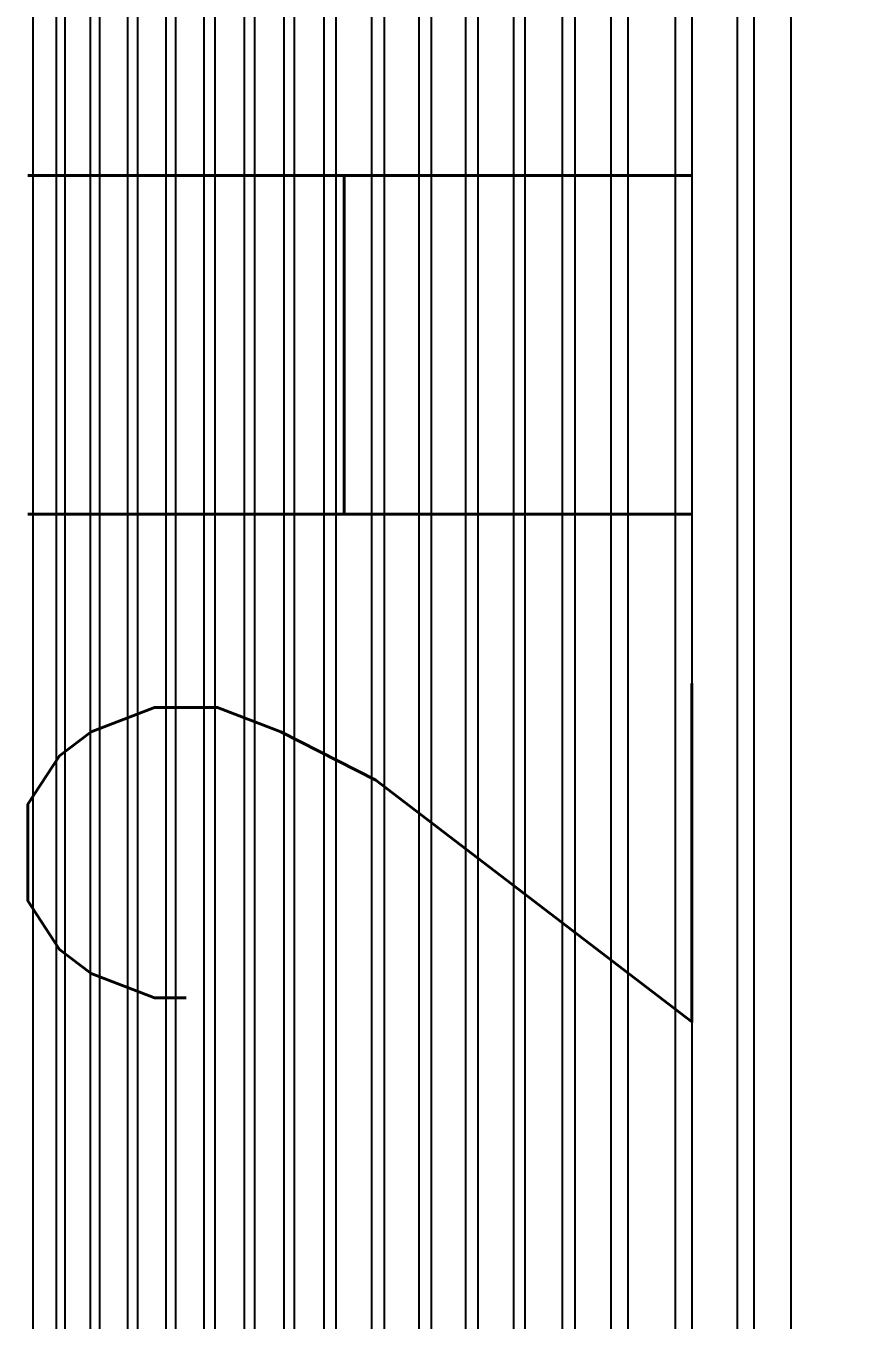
# Model space of a CAD drawing. Header units: inches. Extents: x 17074 to 430035, y 21644 to 175348.
# Drawn here: x 44421 to 44766, y 59388 to 59933 of the extents above; entities that cross this region are included whole.
import ezdxf

# ---------------------------------------------------------------- set-up
doc = ezdxf.new("R2010")
doc.units = ezdxf.units.IN
doc.header["$MEASUREMENT"] = 0
doc.linetypes.add('HIDDEN', pattern=[0.375, 0.25, -0.125])
doc.layers.add('Edges', color=7, linetype='Continuous')
doc.layers.add('stair', color=8, linetype='Continuous')
doc.styles.add('LAILA', font='romans.shx', dxfattribs={"width": 0.85})

# ---------------------------------------------------------------- blocks, each defined once
blk = doc.blocks.new('air con')
at = {"layer": 'Edges'}
for p, q in [((152.402, 35.914), (71.402, 35.914)), ((152.402, 35.493), (71.402, 35.493)), ((152.402, 35.34), (71.402, 35.34)), ((152.402, 34.877), (71.402, 34.877)), ((152.402, 34.709), (71.402, 34.709)), ((152.402, 34.207), (71.402, 34.207)), ((152.402, 34.022), (71.402, 34.022)), ((152.402, 33.51), (71.402, 33.51)), ((152.402, 33.335), (71.402, 33.335)), ((152.402, 32.826), (71.402, 32.826)), ((152.402, 32.625), (71.402, 32.625)), ((152.402, 32.098), (71.402, 32.098)), ((152.402, 31.911), (71.402, 31.911)), ((152.402, 31.378), (71.402, 31.378)), ((152.402, 31.189), (71.402, 31.189)), ((152.402, 30.654), (71.402, 30.654)), ((152.402, 30.439), (71.402, 30.439)), ((152.402, 29.791), (71.402, 29.791)), ((152.402, 29.562), (71.402, 29.562)), ((152.402, 28.935), (71.402, 28.935)), ((152.402, 28.714), (71.402, 28.714)), ((152.402, 28.092), (71.402, 28.092)), ((152.402, 27.871), (71.402, 27.871)), ((152.402, 27.226), (71.402, 27.226)), ((152.402, 27.024), (71.402, 27.024)), ((152.402, 26.349), (71.402, 26.349)), ((152.402, 26.117), (71.402, 26.117)), ((152.402, 25.469), (71.402, 25.469)), ((152.402, 25.162), (71.402, 25.162)), ((152.402, 24.304), (71.402, 24.304)), ((152.402, 24.002), (71.402, 24.002)), ((152.402, 23.184), (71.402, 23.184)), ((152.402, 22.883), (71.402, 22.883)), ((152.402, 22.213), (71.402, 22.213))]:
    blk.add_line(p, q, dxfattribs=at)
blk = doc.blocks.new('2.0 HP AIR CONDITION')
at = {"xscale": 23.26929927673688, "yscale": 23.26929927673688, "zscale": 23.26929927673688}
blk.add_blockref('air con', (-3237.64, -346.66), dxfattribs=at)
at = {"insert": (-954.39, 491.12), "char_height": 279.267, "width": 2734.2853, "attachment_point": 1, "style": 'LAILA'}
blk.add_mtext('2HP', dxfattribs=at)

msp = doc.modelspace()

# ---------------------------------------------------------------- linework, layer by layer
at = {"layer": 'stair', "linetype": 'HIDDEN', "ltscale": 800}
msp.add_arc((45709.33, 59803.63), 1425, 90, 270, dxfattribs=at)

# ---------------------------------------------------------------- block references
at = {"rotation": 90}
msp.add_blockref('2.0 HP AIR CONDITION', (44912.6, 60437.38), dxfattribs=at)

doc.saveas('drawing.dxf')
